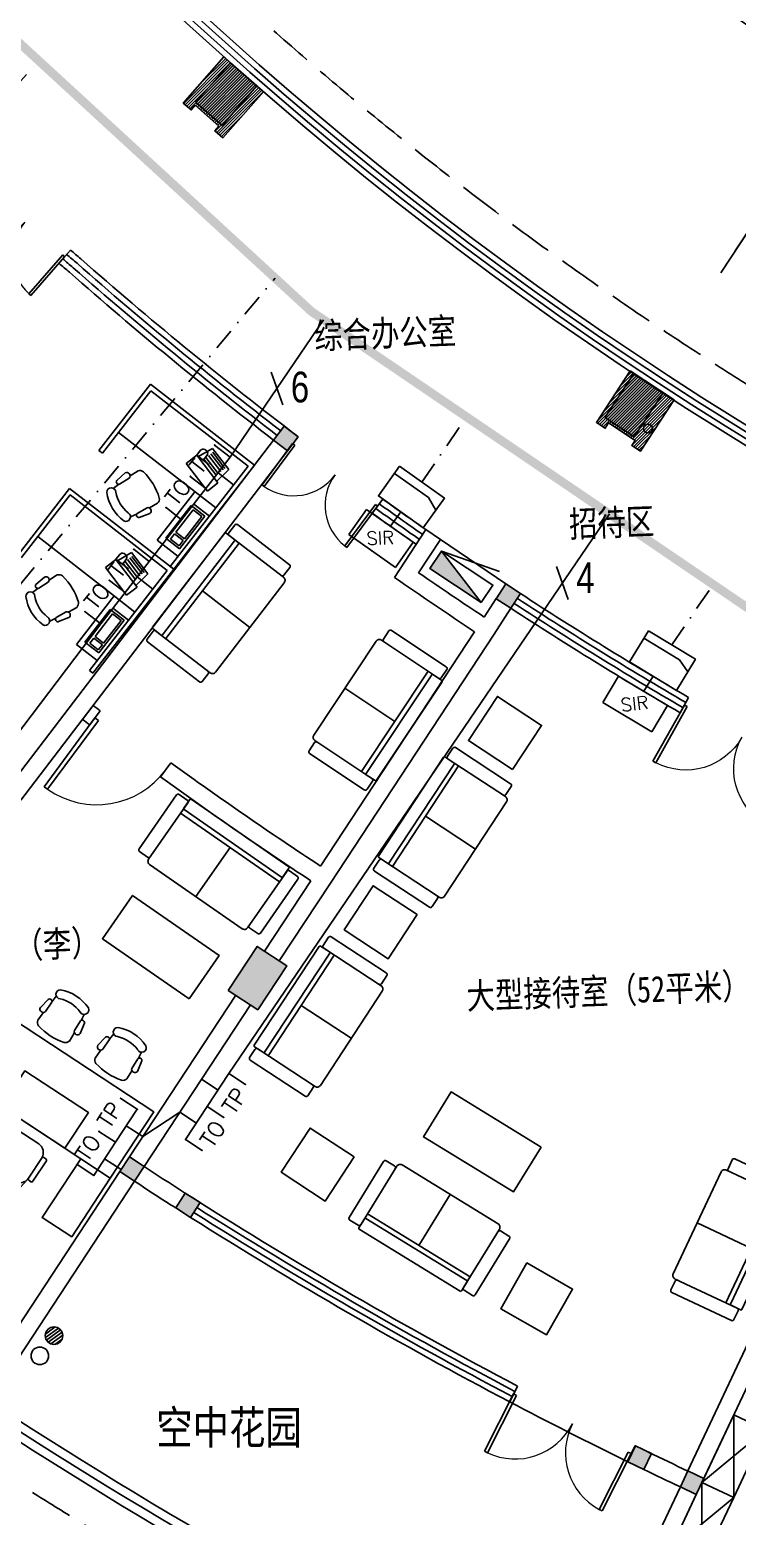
# Model space of a CAD drawing. Extents: x 13680 to 1640314, y -473492 to 65390.
# Drawn here: x 1492072 to 1500121, y -434645 to -417729 of the extents above; entities that cross this region are included whole.
import ezdxf
from ezdxf.enums import TextEntityAlignment as Align

# ---------------------------------------------------------------- set-up
doc = ezdxf.new("R2010")
doc.units = 0
doc.header["$LTSCALE"] = 1000
doc.header["$MEASUREMENT"] = 0
doc.linetypes.add('DASH', pattern=[0.35, 0.25, -0.1])
doc.linetypes.add('DASHDOT', pattern=[1, 0.5, -0.25, 0, -0.25])
for name, color, linetype in [('0-桥架', 120, 'Continuous'), ('001', 93, 'Continuous'), ('AXIS', 1, 'Continuous'), ('COLUMN', 255, 'Continuous'), ('DIM-照明', 3, 'Continuous'), ('EQUIP-通讯', 6, 'Continuous'), ('HATCH', 8, 'Continuous'), ('LINE', 123, 'Continuous'), ('PUB_HATCH', 8, 'Continuous'), ('PUB_TEXT', 7, 'Continuous'), ('S-提资20140812', 6, 'Continuous'), ('S-消防器材提资', 2, 'Continuous'), ('TEL_TEXT', 7, 'Continuous'), ('VPIPE-雨水', 4, 'DASH'), ('WALL', 255, 'Continuous'), ('WINDOW', 2, 'Continuous'), ('WIRE-照明', 120, 'Continuous'), ('装修家具', 8, 'Continuous')]:
    doc.layers.add(name, color=color, linetype=linetype)
doc.styles.add('_HZTXT', font='txt.shx', dxfattribs={"width": 0.8, "bigfont": 'HZTXT.shx'})
doc.styles.add('_TCH_DIM_T3', font='SIMPLEX', dxfattribs={"width": 0.705882, "bigfont": 'GBCBIG'})
doc.styles.add('_TEL_DIM', font='SIMPLEX', dxfattribs={"width": 0.8, "height": 3.5, "bigfont": 'HZTXT'})
doc.styles.get("Standard").update_dxf_attribs({"font": 'haiwenrs.shx', "bigfont": 'hztxt.shx'})
doc.styles.add('宋体', font='', dxfattribs={"width": 0.8})
doc.styles.get('宋体').set_extended_font_data('SimSun')
doc.linetypes.add('FENCELINE1', pattern='A,0.25,-0.1,[133,ltypeshp.shx,S=0.1,R=0,X=-0.1,Y=0],-0.1,1', length=1.45)
doc.dimstyles.new('_TCH_ARROW&&100', dxfattribs={"dimtxt": 297.5, "dimasz": 200, "dimexe": 250, "dimexo": 300, "dimgap": 126.25, "dimtad": 1, "dimdec": 0, "dimzin": 0, "dimdsep": 46, "dimtxsty": '_TCH_DIM_T3', "dimcen": 0.09, "dimclrt": 7, "dimazin": 2, "dimtfac": 1, "dimtdec": 0, "dimtix": 1, "dimtmove": 2, "dimatfit": 3, "dimfxl": 1, "dimtolj": 1, "dimtzin": 0, "dimarcsym": 0})

# ---------------------------------------------------------------- blocks, each defined once
blk = doc.blocks.new('xfx-gz')
at = {"layer": 'S-消防器材提资'}
blk.add_hatch(color=8, dxfattribs=at).paths.add_polyline_path([(0, 240), (0, 0), (700, 0)])
at = {"layer": 'S-消防器材提资', "color": 8}
for p, q in [((678, 408), (0, 240)), ((0, 240), (700, 0))]:
    blk.add_line(p, q, dxfattribs=at)
blk.add_lwpolyline([(700, 0), (700, 240), (0, 240), (0, 0)], close=True, dxfattribs=at)
blk = doc.blocks.new('yg')
at = {"layer": 'VPIPE-雨水', "linetype": 'Continuous'}
blk.add_circle((418898, 264434), 50, dxfattribs=at)
blk = doc.blocks.new('*D388')
at = {"layer": 'AXIS', "color": 0, "lineweight": -2, "transparency": 16777216}
for p, q in [((1579164, -403645), (1575914, -403645)), ((1627079, -459746), (1626570, -462956))]:
    blk.add_line(p, q, dxfattribs=at)
blk.add_arc((1635964, -403645), 59800, 180.19165, 260.80826, dxfattribs=at)
at = {"layer": 'AXIS', "color": 0, "transparency": 16777216}
for points in [[(1576131, -403845), (1576198, -403845), (1576164, -403645)], [(1626417, -462645), (1626407, -462710), (1626610, -462709)]]:
    blk.add_solid(points, dxfattribs=at)
at = {"layer": 'Defpoints', "color": 0, "transparency": 16777216}
for p in [(1579464, -403645), (1635964, -403645), (1582682, -430794), (1627126, -459450)]:
    blk.add_point(p, dxfattribs=at)
at = {"layer": 'AXIS', "color": 7, "transparency": 16777216, "insert": (1590701, -442304), "char_height": 297.5, "attachment_point": 5, "rotation": 310.5, "style": '_TCH_DIM_T3'}
blk.add_mtext('\\A1;81°', dxfattribs=at)
blk = doc.blocks.new('*D397')
at = {"layer": 'AXIS', "color": 0, "lineweight": -2, "transparency": 16777216}
for p, q in [((1610041, -433050), (1611661, -431212)), ((1614443, -436409), (1615788, -434361))]:
    blk.add_line(p, q, dxfattribs=at)
blk.add_arc((1635964, -403645), 37000, 228.9097, 236.3903, dxfattribs=at)
at = {"layer": 'AXIS', "color": 0, "transparency": 16777216}
for points in [[(1611624, -431556), (1611668, -431506), (1611496, -431399)], [(1615502, -434432), (1615465, -434488), (1615651, -434570)]]:
    blk.add_solid(points, dxfattribs=at)
at = {"layer": 'Defpoints', "color": 0, "transparency": 16777216}
for p in [(1635964, -403645), (1612830, -432521), (1609843, -433275), (1614278, -436660)]:
    blk.add_point(p, dxfattribs=at)
at = {"layer": 'AXIS', "color": 7, "transparency": 16777216, "insert": (1613684, -432840), "char_height": 297.5, "attachment_point": 5, "rotation": 322.65, "style": '_TCH_DIM_T3'}
blk.add_mtext('\\A1;8.1°', dxfattribs=at)
blk = doc.blocks.new('*D398')
at = {"layer": 'AXIS', "color": 0, "lineweight": -2, "transparency": 16777216}
for p, q in [((1614443, -436409), (1615788, -434361)), ((1619274, -439115), (1620317, -436898))]:
    blk.add_line(p, q, dxfattribs=at)
blk.add_arc((1635964, -403645), 37000, 237.0097, 244.4903, dxfattribs=at)
at = {"layer": 'AXIS', "color": 0, "transparency": 16777216}
for points in [[(1615800, -434707), (1615836, -434652), (1615651, -434570)], [(1620044, -437008), (1620016, -437068), (1620211, -437124)]]:
    blk.add_solid(points, dxfattribs=at)
at = {"layer": 'Defpoints', "color": 0, "transparency": 16777216}
for p in [(1635964, -403645), (1617130, -435493), (1614278, -436660), (1619146, -439386)]:
    blk.add_point(p, dxfattribs=at)
at = {"layer": 'AXIS', "color": 7, "transparency": 16777216, "insert": (1618020, -435688), "char_height": 297.5, "attachment_point": 5, "rotation": 330.75, "style": '_TCH_DIM_T3'}
blk.add_mtext('\\A1;8.1°', dxfattribs=at)
blk = doc.blocks.new('*D402')
at = {"layer": 'AXIS', "color": 0, "lineweight": -2, "transparency": 16777216}
for p, q in [((1596764, -403645), (1600014, -403645)), ((1629832, -442363), (1630341, -439153))]:
    blk.add_line(p, q, dxfattribs=at)
blk.add_arc((1635964, -403645), 36200, 180.3166, 260.6833, dxfattribs=at)
at = {"layer": 'AXIS', "color": 0, "transparency": 16777216}
for points in [[(1599732, -403845), (1599798, -403845), (1599764, -403645)], [(1630109, -439335), (1630099, -439401), (1630301, -439400)]]:
    blk.add_solid(points, dxfattribs=at)
at = {"layer": 'Defpoints', "color": 0, "transparency": 16777216}
for p in [(1596464, -403645), (1635964, -403645), (1603710, -420080), (1629785, -442659)]:
    blk.add_point(p, dxfattribs=at)
at = {"layer": 'AXIS', "color": 7, "transparency": 16777216, "insert": (1608647, -426977), "char_height": 297.5, "attachment_point": 5, "rotation": 310.5, "style": '_TCH_DIM_T3'}
blk.add_mtext('\\A1;81°', dxfattribs=at)
blk = doc.blocks.new('A$C58E3357E')
at = {"layer": 'WALL'}
h = blk.add_hatch(dxfattribs=at)
h.set_pattern_fill('ANSI31', color=8, scale=15)
h.set_pattern_definition([(45, (0, 0), (-16.83798, 16.83798), [])])
h.paths.add_polyline_path([(-33851, 35032), (-33935, 35626), (-34628, 35527), (-34611, 35409), (-34542, 35419), (-34491, 35062), (-34560, 35052), (-34544, 34933)])
h.paths.add_polyline_path([(-22302, 12080), (-22723, 12508), (-23222, 12016), (-23138, 11931), (-23088, 11980), (-22836, 11724), (-22886, 11674), (-22801, 11589)])
h.paths.add_polyline_path([(-26096, 16456), (-26452, 16939), (-27015, 16523), (-26944, 16426), (-26888, 16468), (-26674, 16179), (-26730, 16137), (-26659, 16040)])
h.paths.add_polyline_path([(-16012, 6927), (-15511, 6598), (-15895, 6013), (-15995, 6079), (-15957, 6137), (-16258, 6335), (-16296, 6276), (-16396, 6342)])
h.paths.add_polyline_path([(-5588, 1946), (-5014, 1770), (-5220, 1101), (-5335, 1136), (-5314, 1203), (-5658, 1309), (-5679, 1242), (-5793, 1277)])
h.paths.add_polyline_path([(-20633, 10502), (-20183, 10105), (-20646, 9580), (-20736, 9659), (-20690, 9712), (-20960, 9950), (-21006, 9897), (-21096, 9976)])
h.paths.add_polyline_path([(-11022, 4089), (-10479, 3834), (-10777, 3200), (-10885, 3252), (-10856, 3315), (-11181, 3468), (-11211, 3405), (-11320, 3456)])
h.paths.add_polyline_path([(-30560, 23957), (-30807, 24504), (-31445, 24216), (-31395, 24107), (-31331, 24136), (-31183, 23807), (-31247, 23779), (-31198, 23669)])
h.paths.add_polyline_path([(-27751, 18834), (-28073, 19341), (-28664, 18966), (-28600, 18865), (-28541, 18902), (-28348, 18598), (-28407, 18561), (-28342, 18459)])
h.paths.add_polyline_path([(-32583, 29330), (-32751, 29906), (-33423, 29711), (-33389, 29595), (-33322, 29615), (-33222, 29269), (-33289, 29250), (-33255, 29135)])
at = {"layer": 'WALL', "color": 2}
for points in [[(-20633, 10502), (-20183, 10105), (-20646, 9580), (-20736, 9659), (-20690, 9712), (-20960, 9950), (-21006, 9897), (-21096, 9976), (-20633, 10502)], [(-16012, 6927), (-15511, 6598), (-15895, 6013), (-15995, 6079), (-15957, 6137), (-16258, 6335), (-16296, 6276), (-16396, 6342), (-16012, 6927)]]:
    blk.add_lwpolyline(points, dxfattribs=at)
blk = doc.blocks.new('A$C0B520725')
at = {"layer": '装修家具', "color": 8}
for p, q in [((574, 2310), (501, 2330)), ((582, 2303), (704, 2260)), ((597, 2354), (724, 2330)), ((832, 2230), (733, 2265)), ((432, 1942), (364, 1976)), ((419, 1893), (529, 1826)), ((442, 1941), (561, 1891)), ((676, 1828), (579, 1868)), ((292, 1581), (219, 1601)), ((300, 1574), (422, 1531)), ((315, 1625), (442, 1601)), ((550, 1500), (451, 1536)), ((1754, 1369), (1641, 1079)), ((1903, 1486), (1892, 1457)), ((1901, 1437), (1901, 1437)), ((2168, 1334), (1901, 1437)), ((2184, 1393), (1923, 1494)), ((2182, 1345), (2193, 1373)), ((150, 1213), (82, 1246)), ((160, 1212), (279, 1162)), ((2113, 896), (2225, 1186)), ((2320, 1247), (2189, 1320)), ((2267, 1208), (2274, 1230)), ((2394, 1208), (2320, 1247)), ((137, 1164), (247, 1097)), ((394, 1098), (297, 1139)), ((1641, 1079), (1641, 1079)), ((1684, 920), (1673, 892)), ((1682, 872), (1943, 771)), ((1701, 930), (1962, 829)), ((1704, 929), (1704, 929)), ((2118, 830), (2128, 849)), ((1963, 779), (1974, 808)), ((1996, 822), (2142, 788)), ((2142, 788), (2223, 765))]:
    blk.add_line(p, q, dxfattribs=at)
for points in [[(1123, 2572), (365, 613), (1204, 289), (1962, 2247)], [(1739, 1672), (1427, 864), (974, 1039), (1287, 1847)], [(1349, 662), (1204, 289), (1950, 0), (2095, 373)]]:
    blk.add_lwpolyline(points, close=True, dxfattribs=at)
for centre, radius, start, end in [((450, 2320), 51.9, 309.1666, 127.5841), ((771, 2022), 489, 136.1102, 181.5881), ((778, 2019), 394, 138.5626, 179.1358), ((598, 2326), 27.9, 91.0726, 236.5665), ((708, 2297), 36.8, 262.856, 65.3359), ((791, 2173), 70.3, 1.2819, 54.3409), ((158, 2259), 708, 324.6071, 353.0912), ((333, 2018), 51.9, 190.1142, 8.5317), ((438, 1914), 27.9, 81.1318, 226.6257), ((540, 1861), 36.8, 252.3624, 54.8424), ((684, 1898), 70.3, 263.3575, 316.4165), ((489, 1293), 489, 136.1102, 181.5881), ((496, 1290), 394, 138.5626, 179.1358), ((168, 1591), 51.9, 309.1666, 127.5841), ((316, 1597), 27.9, 91.0726, 236.5665), ((426, 1567), 36.8, 262.856, 65.3359), ((-124, 1530), 708, 324.6071, 353.0912), ((509, 1443), 70.3, 1.2819, 54.3409), ((1862, 1327), 117, 70.7594, 158.8492), ((1906, 1451), 15.6, 158.8492, 248.8492), ((1917, 1480), 15.6, 68.8492, 158.8492), ((2179, 1379), 15.6, 338.8492, 68.8492), ((51, 1288), 51.9, 190.1142, 8.5317), ((156, 1184), 27.9, 81.1318, 226.6257), ((1002, 1491), 1296, 330.2968, 347.4015), ((2167, 1350), 15.6, 248.8492, 338.8492), ((2116, 1228), 117, 338.8492, 65.7577), ((2304, 1218), 32.5, 61.5131, 158.7685), ((2383, 1173), 37.3, 71.5424, 170.1312), ((2382, 1168), 41.7, 349.0015, 72.8023), ((258, 1132), 36.8, 252.3624, 54.8424), ((402, 1168), 70.3, 263.3575, 316.4165), ((1750, 1037), 117, 158.8492, 246.9389), ((1081, 1462), 1296, 330.2968, 347.4015), ((1082, 1460), 1374, 338.9144, 347.4015), ((1688, 886), 15.6, 158.8492, 248.8492), ((1699, 915), 15.6, 68.8492, 158.8492), ((2004, 938), 117, 248.8492, 338.8492), ((1083, 1463), 1374, 330.2968, 338.7839), ((1949, 785), 15.6, 248.8492, 338.8492), ((1960, 814), 15.6, 338.8492, 59.8903), ((2146, 818), 30.1, 156.7185, 259.6921), ((2261, 805), 55.7, 165.1521, 226.8927), ((2242, 798), 38.4, 239.9658, 335.7013)]:
    blk.add_arc(centre, radius, start, end, dxfattribs=at)
blk = doc.blocks.new('A$C78CF44EF')
at = {"layer": '装修家具', "color": 8}
for p, q in [((2574, 1083), (1204, 1083)), ((1889, 1083), (1889, 401))]:
    blk.add_line(p, q, dxfattribs=at)
at = {"layer": '装修家具', "color": 4}
blk.add_line((2563, 1138), (1215, 1138), dxfattribs=at)
at = {"layer": '装修家具', "color": 4, "flags": 128}
for points in [[(1204, 478, -0.414214), (1182, 456), (1071, 456, -0.414216), (1049, 478), (1049, 1226, -0.198904), (1056, 1242, -0.198911), (1071, 1248), (1182, 1248, -0.414211), (1204, 1226, -0.414211)], [(1204, 1149), (1204, 1270, -0.198896), (1208, 1278, -0.198912), (1215, 1281), (2563, 1281, -0.414208), (2574, 1270), (2574, 1149)], [(1204, 1226), (1204, 445, 0.414215), (1248, 401), (2530, 401, 0.414214), (2574, 445), (2574, 1226)], [(2574, 1226, -0.414214), (2596, 1248), (2707, 1248, -0.198912), (2723, 1242, -0.198912), (2729, 1226), (2729, 478, -0.414218), (2707, 456), (2596, 456, -0.414216), (2574, 478, -0.414216)]]:
    blk.add_lwpolyline(points, format="xyb", dxfattribs=at)
at = {"layer": '装修家具', "color": 4}
blk.add_lwpolyline([(2489, -599), (1289, -599), (1289, 1), (2489, 1)], close=True, dxfattribs=at)
at = {"layer": '装修家具', "color": 8}
for centre, start, end in [((1215, 1149), 180, 270), ((2563, 1149), 270, 0)]:
    blk.add_arc(centre, 11, start, end, dxfattribs=at)
blk = doc.blocks.new('A$C44F7551D')
at = {"layer": '装修家具', "color": 8}
for p, q in [((0, 400), (850, 0)), ((850, 400), (0, 0))]:
    blk.add_line(p, q, dxfattribs=at)
blk.add_lwpolyline([(0, 400), (0, 0), (850, 0), (850, 400)], close=True, dxfattribs=at)
blk = doc.blocks.new('A$C23553DD4')
at = {"layer": '装修家具', "color": 4}
blk.add_line((-165, -267), (-905, -1394), dxfattribs=at)
at = {"layer": '装修家具', "color": 8}
for p, q in [((-113, -288), (-865, -1433)), ((-489, -861), (81, -1235))]:
    blk.add_line(p, q, dxfattribs=at)
at = {"layer": '装修家具', "color": 4, "flags": 128}
for points in [[(-232, -210, -0.414214), (-239, -179), (-178, -86, -0.198912), (-164, -77, -0.198912), (-147, -80), (478, -491, -0.414218), (484, -521), (423, -614, -0.414216), (393, -620, -0.414216)], [(-920, -1397), (-1021, -1331, -0.198896), (-1026, -1324, -0.198912), (-1024, -1315), (-284, -189, -0.414208), (-269, -186), (-168, -252)], [(-984, -1355), (-332, -1784, 0.414215), (-271, -1771), (433, -699, 0.414214), (420, -638), (-232, -210)], [(-359, -1765, -0.414214), (-353, -1796), (-414, -1889, -0.414216), (-444, -1895), (-1070, -1484, -0.198904), (-1079, -1470, -0.198911), (-1076, -1454), (-1015, -1361, -0.414211), (-984, -1355, -0.414211)]]:
    blk.add_lwpolyline(points, format="xyb", dxfattribs=at)
at = {"layer": '装修家具', "color": 8}
for centre, start, end in [((-174, -261), 326.7, 56.7), ((-914, -1388), 236.7, 326.7)]:
    blk.add_arc(centre, 11, start, end, dxfattribs=at)
blk = doc.blocks.new('A$C3ECB1412')
at = {"layer": '装修家具', "color": 8}
for p, q in [((0, 1500), (0, 0)), ((0, 1500), (0, 0)), ((1500, 1500), (0, 1500)), ((0, 1500), (50, 1500)), ((50, 1444), (50, 844)), ((50, 1444), (1450, 1444)), ((201, 1278), (496, 1355)), ((496, 1355), (567, 1176)), ((1450, 1444), (1450, 844)), ((1500, 1500), (1500, 544)), ((201, 1278), (227, 1087)), ((244, 1263), (466, 1322)), ((250, 1237), (473, 1295)), ((259, 1205), (482, 1263)), ((268, 1171), (491, 1229)), ((276, 1140), (499, 1199)), ((205, 1083), (588, 1184)), ((243, 937), (205, 1083)), ((626, 1037), (243, 937)), ((588, 1184), (626, 1037)), ((50, 844), (50, 0)), ((50, 844), (50, 0)), ((390, 844), (50, 844)), ((90, 695), (90, 223)), ((289, 695), (90, 695)), ((289, 223), (289, 695)), ((350, 144), (350, 844)), ((390, 844), (1450, 844)), ((1450, 844), (1450, 544)), ((115, 670), (115, 347)), ((239, 670), (115, 670)), ((239, 347), (239, 670)), ((1008, 635), (1043, 536)), ((1132, 400), (1108, 527)), ((1450, 544), (1500, 544)), ((115, 347), (239, 347)), ((605, 480), (646, 383)), ((719, 246), (669, 365)), ((1081, 386), (1038, 507)), ((1088, 377), (1108, 304)), ((90, 223), (289, 223)), ((239, 323), (115, 323)), ((115, 323), (115, 248)), ((115, 248), (239, 248)), ((239, 248), (239, 323)), ((671, 223), (604, 333)), ((719, 236), (753, 168)), ((0, 0), (50, 0)), ((50, 144), (350, 144))]:
    blk.add_line(p, q, dxfattribs=at)
for centre, radius, start, end in [((675, 488), 70.3, 133.4994, 186.5584), ((1036, -39), 708, 96.8246, 125.3087), ((950, 594), 70.3, 35.575, 88.634), ((1074, 512), 36.8, 24.5799, 187.0599), ((639, 344), 36.8, 35.0735, 197.5535), ((1104, 401), 27.9, 213.3494, 358.8432), ((691, 242), 27.9, 223.2902, 8.784), ((795, 137), 51.9, 81.3842, 259.8017), ((800, 575), 489, 268.3277, 313.8056), ((797, 582), 394, 270.7801, 311.3533), ((1098, 254), 51.9, 322.3317, 140.7492)]:
    blk.add_arc(centre, radius, start, end, dxfattribs=at)
blk = doc.blocks.new('_FZHK')
blk.add_lwpolyline([(-0.5, -0.5), (0.5, -0.5), (0.5, 0.5), (-0.5, 0.5)], close=True)
blk = doc.blocks.new('$DorLib2D$00000002')
for p, q in [((-0.5, 0), (-0.5, 0.4875)), ((-0.475, 0.4875), (-0.5, 0.4875)), ((-0.475, 0), (-0.475, 0.4875)), ((0.475, 0), (0.475, 0.4875)), ((0.475, 0.4875), (0.5, 0.4875)), ((0.5, 0), (0.5, 0.4875)), ((-0.5, 0), (-0.475, 0)), ((0.5, 0), (0.475, 0))]:
    blk.add_line(p, q)
at = {"lineweight": 13}
for centre, start, end in [((-0.4875, 0), 0, 88.53072), ((0.4875, 0), 91.46928, 180)]:
    blk.add_arc(centre, 0.4875, start, end, dxfattribs=at)
blk = doc.blocks.new('$DorLib2D$00000001')
for p, q in [((0.45, 0.975), (0.5, 0.975)), ((0.45, 0), (0.45, 0.975)), ((0.5, 0), (0.5, 0.975)), ((0.5, 0), (0.45, 0))]:
    blk.add_line(p, q)
at = {"lineweight": 13}
blk.add_arc((0.475, 0), 0.975, 91.4693, 180, dxfattribs=at)
blk = doc.blocks.new('$equip$00001847')
for p, q in [((-0.5, 0.499), (-0.5, 0.999)), ((0.5, 0.999), (0.5, 0.499)), ((0.5, 0.499), (-0.5, 0.499)), ((0, 0.5), (0, 0))]:
    blk.add_line(p, q)
for p in [(-0.5, 0.999), (0.5, 0.999), (-0.5, 0.499), (0.5, 0.499), (0, 0)]:
    blk.add_point(p)
at = {"color": 7, "style": '_TEL_DIM'}
blk.add_attdef('$TEXT$', text='', height=0.4, dxfattribs=at).set_placement((0, 0.999), align=Align.MIDDLE_CENTER)
at = {"color": 7, "style": '_TEL_DIM', "flags": 1}
blk.add_attdef('A', text='', height=0.00002, dxfattribs=at).set_placement((0, 0), align=Align.MIDDLE_CENTER)
blk = doc.blocks.new('$equip$00001867')
for p, q in [((-0.5, 0.499), (-0.5, 0.999)), ((0.5, 0.999), (0.5, 0.499)), ((0.5, 0.499), (-0.5, 0.499)), ((0, 0.5), (0, 0))]:
    blk.add_line(p, q)
for p in [(-0.5, 0.999), (0.5, 0.999), (-0.5, 0.499), (0.5, 0.499), (0, 0)]:
    blk.add_point(p)
at = {"color": 7, "style": '_TEL_DIM'}
blk.add_attdef('$TEXT$', text='', height=0.4, dxfattribs=at).set_placement((0, 0.999), align=Align.MIDDLE_CENTER)
at = {"color": 7, "style": '_TEL_DIM', "flags": 1}
blk.add_attdef('A', text='', height=0.00002, dxfattribs=at).set_placement((0, 0), align=Align.MIDDLE_CENTER)
blk = doc.blocks.new('$equip$00001876')
at = {"color": 0, "linetype": 'Continuous'}
blk.add_lwpolyline([(-0.625, 0.415), (0.625, 0.415), (0.625, -0.415), (-0.625, -0.415)], close=True, dxfattribs=at)
blk.add_lwpolyline([(0.625, 0.075), (0.325, 0.215), (-0.625, 0.215)], dxfattribs=at)
for p in [(0, 0.415), (-0.625, 0), (0.625, 0), (0, -0.415)]:
    blk.add_point(p)
at = {"layer": 'TEL_TEXT', "style": '_TEL_DIM', "flags": 1}
blk.add_attdef('A', text='', height=0.00002, dxfattribs=at).set_placement((0, 0), align=Align.MIDDLE_CENTER)
blk = doc.blocks.new('$equip$00001889')
for p, q in [((-0.65, 0.35), (-0.65, -0.35)), ((0.65, 0.35), (-0.65, 0.35)), ((0.65, 0.35), (0.65, -0.35)), ((-0.65, -0.35), (0.65, -0.35))]:
    blk.add_line(p, q)
for p in [(0, 0.35), (-0.65, 0), (0.65, 0), (0, -0.35)]:
    blk.add_point(p)
at = {"color": 7, "style": '_TEL_DIM'}
blk.add_attdef('$TEXT$', text='', height=0.3, dxfattribs=at).set_placement((-0.02, -0.003), align=Align.MIDDLE_CENTER)
at = {"color": 7, "style": '_TEL_DIM', "flags": 1}
blk.add_attdef('A', text='', height=0.00002, dxfattribs=at).set_placement((0, 0), align=Align.MIDDLE_CENTER)
blk = doc.blocks.new('$TelecSys$00000095')
blk.add_line((0.4, 0.4), (-0.4, -0.4))
at = {"width": 0.8}
blk.add_attdef('N', text='', height=1, dxfattribs=at).set_placement((-0.017, 1.056), align=Align.MIDDLE)
blk = doc.blocks.new('5FX')
at = {"layer": '001'}
h = blk.add_hatch(dxfattribs=at)
h.set_pattern_fill('ANSI31', color=256, scale=20, style=0)
h.set_pattern_definition([(35.9999999, (3419311.465, -1340172.793), (18.6621817, -25.6862896), [])])
edge = h.paths.add_edge_path()
edge.add_arc((1606692.1, -448751.9), 100, 0, 360)
at = {"layer": 'PUB_HATCH', "linetype": 'ByBlock'}
for points in [[(1609000.7, -434532.1), (1608700.6, -434267.6), (1608303.8, -434717.7), (1608603.9, -434982.2)], [(1613621.6, -438023.2), (1613287.3, -437803.6), (1612957.9, -438305.1), (1613292.2, -438524.7)], [(1609471.2, -438524.5), (1609312.2, -438403.2), (1609190.9, -438562.2), (1609349.9, -438683.5)], [(1612000.8, -440308.6), (1611833.6, -440198.8), (1611723.8, -440365.9), (1611891, -440475.7)], [(1609339.3, -444542.5), (1609004.9, -444322.9), (1608675.5, -444824.4), (1609009.9, -445044)], [(1607718.4, -446827.9), (1607551.3, -446718.1), (1607441.5, -446885.2), (1607608.6, -446995)], [(1608354.2, -447238), (1608185.5, -447130.7), (1608078.1, -447299.4), (1608246.8, -447406.8)], [(1613488.2, -450094.1), (1613308.3, -450006.7), (1613220.9, -450186.6), (1613400.8, -450274)], [(1614084.7, -450377), (1613903.7, -450291.8), (1613818.6, -450472.8), (1613999.5, -450557.9)]]:
    blk.add_hatch(color=256, dxfattribs=at).paths.add_polyline_path(points)
at = {"layer": '001'}
for centre in [(1606692.1, -448751.9), (1606530.6, -448981.4)]:
    blk.add_circle(centre, 100, dxfattribs=at)
at = {"layer": 'AXIS'}
blk.add_line((1614278, -436659.7), (1616474.1, -433316.5), dxfattribs=at)
at = {"layer": 'LINE', "linetype": 'DASH', "ltscale": 2}
for radius, start, end in [(55400, 179.17262, 261.82632), (40400, 178.86539, 262.13356)]:
    blk.add_arc((1635964.4, -403645.3), radius, start, end, dxfattribs=at)
at = {"layer": 'LINE', "linetype": 'ByBlock', "ltscale": 2}
blk.add_arc((1635966.1, -403647.3), 54800, 236.90654, 244.58845, dxfattribs=at)
at = {"layer": 'WALL', "linetype": 'ByBlock'}
for p, q in [((1609191, -438562.3), (1606157.5, -442536.9)), ((1609350, -438683.6), (1606316.5, -442658.3))]:
    blk.add_line(p, q, dxfattribs=at)
at = {"layer": 'WALL'}
for p, q in [((1610566.3, -440124.6), (1610923.7, -439580.5)), ((1610923.7, -439580.5), (1611088.1, -439694.4)), ((1610840.6, -440071.3), (1611088.1, -439694.4)), ((1611833.6, -440198.8), (1611833.7, -440198.7)), ((1611833.7, -440198.7), (1612000.9, -440308.5)), ((1611586.6, -440574.8), (1611723.8, -440365.9)), ((1612000.8, -440308.6), (1612000.9, -440308.5)), ((1611698.8, -440768.3), (1611891, -440475.7)), ((1609724.7, -443409.3), (1611476.8, -440742)), ((1609836.9, -443602.8), (1611698.8, -440768.3)), ((1607138.5, -441580.5), (1607017.9, -441740)), ((1607099.2, -441801.4), (1607217.9, -441640.4)), ((1608022.6, -442234.1), (1607903.9, -442395)), ((1609088.5, -444377.8), (1609614.9, -443576.4)), ((1609255.7, -444487.6), (1609836.9, -443602.8)), ((1607551.3, -446718.1), (1608759.1, -444879.3)), ((1607718.4, -446827.9), (1608926.3, -444989.1)), ((1606123.8, -448891.2), (1607441.5, -446885.2)), ((1606291, -449001), (1607608.3, -446995.6)), ((1613903.7, -450291.8), (1614840.4, -448301.2)), ((1614084.7, -450377), (1615021.4, -448386.4)), ((1613310.8, -450230.3), (1613310.8, -450230.3)), ((1612796.7, -452644.4), (1613818.2, -450473.6)), ((1612977.7, -452729.5), (1613999.5, -450557.9))]:
    blk.add_line(p, q, dxfattribs=at)
at = {"layer": 'WALL', "color": 8, "linetype": 'ByBlock'}
blk.add_line((1611088.1, -439694.4), (1611833.6, -440198.8), dxfattribs=at)
at = {"layer": 'WALL'}
for centre, radius, start, end in [((1635964.4, -403645.3), 44450, 235.15302, 236.5711), ((1635964.4, -403645.3), 44250, 235.40507, 236.57052), ((1636707.9, -402508.1), 49000, 232.88216, 232.99842), ((1636707.9, -402508.1), 49200, 232.88216, 233.0008), ((1636707.9, -402508.1), 49000, 234.16775, 236.58653), ((1636707.9, -402508.1), 49200, 234.16537, 236.58699), ((1635966.1, -403647.3), 51600, 236.80831, 237.53737), ((1635966.1, -403647.3), 51800, 236.80789, 237.42675), ((1635966.1, -403647.3), 51600, 244.13265, 244.68637), ((1635966.1, -403647.3), 51800, 244.06442, 244.13254), ((1635966.1, -403647.3), 51800, 244.17505, 244.68681)]:
    blk.add_arc(centre, radius, start, end, dxfattribs=at)
at = {"layer": 'WINDOW'}
for p, q in [((1606879.3, -436399), (1606747.8, -436549.7)), ((1609466.4, -438520.9), (1609466.7, -438520.4)), ((1610432.2, -439233), (1610313.4, -439394)), ((1612000.9, -440308.5), (1612000.8, -440308.6)), ((1613814.6, -441663.6), (1613912.4, -441489)), ((1611876.3, -449504.9), (1611966.7, -449326.5)), ((1613304.6, -450004.8), (1613214.1, -450183.2)), ((1613220.8, -450186.4), (1613264.7, -450096.5)), ((1613308.5, -450006.8), (1613308.6, -450006.7))]:
    blk.add_line(p, q, dxfattribs=at)
for centre, radius, start, end in [((1635964.4, -403645.3), 40800, 179.43829, 261.56064), ((1635964.4, -403645.3), 40933, 179.62629, 261.37265), ((1635964.4, -403645.3), 40867, 179.53315, 261.46579), ((1635964.4, -403645.3), 41000, 179.72053, 261.27841), ((1635216.6, -403000.8), 43800, 229.68637, 229.8889), ((1635216.6, -403000.8), 44000, 229.6828, 229.88598), ((1635216.6, -403000.8), 43933.3, 229.68398, 229.88695), ((1635216.6, -403000.8), 43866.7, 229.68517, 229.88792), ((1635959.2, -403640.7), 43866.7, 228.60749, 232.52839), ((1635959.2, -403640.7), 43800, 228.60652, 232.65), ((1635959.2, -403640.7), 44000, 228.60943, 232.52876), ((1635959.2, -403640.7), 43933.3, 228.60847, 232.52857), ((1635959.2, -403640.7), 43800, 232.65, 232.78185), ((1635959.2, -403640.7), 43866.7, 234.35045, 235.14138), ((1635959.2, -403640.7), 43800, 234.35164, 235.13901), ((1635959.2, -403640.7), 44000, 234.34808, 235.1461), ((1635959.2, -403640.7), 43933.3, 234.34926, 235.14375), ((1635964.4, -403645.3), 43933.3, 236.83042, 239.77303), ((1635964.4, -403645.3), 43866.7, 236.83061, 239.77155), ((1635964.4, -403645.3), 43800, 236.83081, 239.77005), ((1635964.4, -403645.3), 44000, 236.83022, 239.77451), ((1635966.1, -403647.3), 51600, 237.53737, 242.28304), ((1635966.1, -403647.3), 51800, 237.64797, 242.28625), ((1635966.1, -403647.3), 51733.3, 237.64812, 242.28518), ((1635966.1, -403647.3), 51666.7, 237.64827, 242.28411), ((1635966.1, -403647.3), 51800, 242.28625, 243.94546), ((1635943.3, -403677.5), 54961.6, 236.8042, 244.70136), ((1635966.1, -403647.3), 51666.7, 243.9476, 243.95352), ((1635966.1, -403647.3), 51600, 243.94867, 243.9536), ((1635966.1, -403647.3), 51800, 243.94546, 243.9536), ((1635966.1, -403647.3), 51733.3, 243.94652, 243.9536)]:
    blk.add_arc(centre, radius, start, end, dxfattribs=at)
at = {"layer": 'WINDOW', "linetype": 'FENCELINE1', "ltscale": 0.5}
blk.add_arc((1635947.6, -403680.8), 54860.8, 236.79877, 244.69568, dxfattribs=at)
at = {"layer": '装修家具', "color": 4}
for points in [[(1611909.3, -442309.9), (1612238.7, -441808.4), (1611737.2, -441479), (1611407.8, -441980.5)], [(1610824.7, -443961.1), (1610495.2, -444462.6), (1609993.8, -444133.2), (1610323.2, -443631.7)], [(1610107.6, -446718.9), (1609778.2, -447220.3), (1609276.7, -446890.9), (1609606.1, -446389.4)], [(1612072.1, -447924.6), (1611774.1, -448445.3), (1612294.9, -448743.3), (1612592.9, -448222.6)]]:
    blk.add_lwpolyline(points, close=True, dxfattribs=at)
at = {"xscale": -1, "rotation": 35.54916108961313}
blk.add_blockref('A$C0B520725', (1608480.6, -446493.6), dxfattribs=at)
at = {"layer": 'COLUMN'}
for p, xscale, yscale, zscale, rotation in [((1608652.2, -434624.9), 399.9999999998973, 600.0000000000102, 600.0000000000102, 318.5999999422652), ((1613289.8, -438164.2), 399.9999999999924, 600.0000000001679, 600.0000000001679, 326.6999999422566), ((1609007.4, -444683.5), 400.0000000000897, 599.9999999999733, 599.9999999999733, 326.6999999422658)]:
    blk.add_blockref('_FZHK', p, dxfattribs=dict(at, xscale=xscale, yscale=yscale, zscale=zscale, rotation=rotation))
at = {"layer": 'COLUMN', "linetype": 'ByBlock'}
for p, xscale, yscale, zscale, rotation in [((1609331.1, -438543.4), 200.0000000000081, 200.0000000000081, 200.0000000000081, 322.6499999429806), ((1611862.3, -440337.3), 200.0000000000289, 200.0000000000289, 200.0000000000289, 326.6999999422727), ((1607579.9, -446856.6), 200.0000000000128, 200.0000000000128, 200.0000000000128, 326.6999999422797), ((1608216.1, -447268.7), 199.9999999999932, 199.9999999999932, 199.9999999999932, 327.5319023322368), ((1613354.6, -450140.3), 200.0000000000918, 200.0000000000918, 200.0000000000918, 334.0763608447035), ((1613951.6, -450424.9), 199.9999999999979, 199.9999999999979, 199.9999999999979, 334.7999999422301)]:
    blk.add_blockref('_FZHK', p, dxfattribs=dict(at, xscale=xscale, yscale=yscale, zscale=zscale, rotation=rotation))
at = {"layer": 'HATCH'}
blk.add_blockref('yg', (1194551.7, -702863.5), dxfattribs=at)
at = {"layer": 'S-提资20140812', "rotation": 326.4961169853028}
blk.add_blockref('xfx-gz', (1610969.8, -440024.4), dxfattribs=at)
at = {"layer": 'WALL', "linetype": 'ByBlock', "xscale": -1}
for p, rotation in [((1607728.2, -441022), 109.1902645569719), ((1610323.2, -443631.7), 113.3999850202749), ((1615105, -446892.4), 301.4999998845265)]:
    blk.add_blockref('A$C23553DD4', p, dxfattribs=dict(at, rotation=rotation))
at = {"layer": 'WALL', "linetype": 'ByBlock', "rotation": 179.6441646503231}
blk.add_blockref('A$C23553DD4', (1610075.3, -442620.1), dxfattribs=at)
at = {"layer": 'WALL', "linetype": 'ByBlock'}
blk.add_blockref('A$C23553DD4', (1609993.8, -444133.2), dxfattribs=at)
at = {"layer": 'WINDOW', "linetype": 'ByBlock'}
blk.add_blockref('A$C58E3357E', (1629259.2, -444701.9), dxfattribs=at)
at = {"layer": 'WINDOW'}
for name, p, xscale, yscale, zscale, rotation in [('$DorLib2D$00000002', (1606361.4, -436079.9), -1200, -1200, -1200, 318.9014683868518), ('$DorLib2D$00000002', (1609890.1, -438957.2), -1200, -1200, -1200, 323.5667453506999), ('$DorLib2D$00000002', (1614517.9, -441942.7), 1500, -1500, 1500, 330.7511944295898), ('$DorLib2D$00000001', (1607560.9, -442017.7), -999.9999999999998, -999.9999999999998, -999.9999999999998, 323.5830846177574), ('$DorLib2D$00000002', (1612590.4, -449754.8), -1500, -1500, -1500, 333.1158540884823)]:
    blk.add_blockref(name, p, dxfattribs=dict(at, xscale=xscale, yscale=yscale, zscale=zscale, rotation=rotation))
at = {"layer": '装修家具', "color": 8, "xscale": -1, "rotation": 322.1731237594392}
for p in [(1608054.9, -440030.4), (1607135, -441215.2)]:
    blk.add_blockref('A$C3ECB1412', p, dxfattribs=at)
at = {"layer": '装修家具', "linetype": 'ByBlock', "rotation": 325.2517889317819}
blk.add_blockref('A$C78CF44EF', (1606526, -443009), dxfattribs=at)
at = {"layer": '装修家具', "linetype": 'ByBlock', "xscale": -1, "rotation": 148.4606634195957}
blk.add_blockref('A$C78CF44EF', (1609798.1, -445814.6), dxfattribs=at)
at = {"layer": '装修家具', "color": 8, "rotation": 64.79999994227667}
for p in [(1614425.3, -450592.5), (1614063.4, -451361.6)]:
    blk.add_blockref('A$C44F7551D', p, dxfattribs=at)
at = {"layer": 'PUB_TEXT', "linetype": 'ByBlock', "style": '宋体', "width": 0.8}
for s, height, p in [('综合办公室', 296.2, (1609657.6, -437525.7)), ('招待区', 296.2, (1612557.1, -439666.5)), ('公司领导（李）', 296.2, (1604957.5, -444511)), ('大型接待室（52平米）', 296.203, (1611391.4, -445037.6))]:
    blk.add_text(s, height=height, rotation=2.1906, dxfattribs=at).set_placement(p)
blk.add_text('空中花园', height=379.75, dxfattribs=at).set_placement((1607854.8, -449986.1))
at = {"layer": 'WALL', "color": 2, "style": '_HZTXT', "width": 0.8, "flags": 8}
blk.add_attdef('北', text='', height=500, rotation=8, dxfattribs=at).set_placement((1578097.3, -399276.5), align=Align.MIDDLE)
at = {"layer": 'AXIS'}
for base, p1, p2, picture, middle in [((1582682.2, -430793.9), (1579464.4, -403645.3), (1627125.8, -459449.7), '*D388', (1590701.2, -442303.7)), ((1603710, -420079.8), (1596464.4, -403645.3), (1629785.2, -442659), '*D402', (1608646.8, -426976.7)), ((1612830.4, -432521.2), (1609842.6, -433274.7), (1614278, -436659.7), '*D397', (1613684, -432839.6)), ((1617129.9, -435492.8), (1614278, -436659.7), (1619146.1, -439386), '*D398', (1618019.8, -435687.7))]:
    dim = blk.add_angular_dim_3p(base=base, center=(1635964.4, -403645.3), p1=p1, p2=p2, dimstyle='_TCH_ARROW&&100', dxfattribs=at)
    dim.commit()
    dim.dimension.update_dxf_attribs({"geometry": picture, "text_midpoint": middle})

msp = doc.modelspace()

# ---------------------------------------------------------------- linework, layer by layer
at = {"layer": '0-桥架', "color": 120, "const_width": 100}
msp.add_lwpolyline([(1478858.151, -392146.884), (1480571.16, -399375.901), (1482992.648, -406232.666), (1489010.113, -415171.942), (1495277, -420935.87), (1501478.447, -425151.137), (1509750.267, -428572.371)], dxfattribs=at)
at = {"layer": 'WIRE-照明', "linetype": 'DASHDOT', "ltscale": 0.5}
for p, q in [((1491527.726, -418792.417), (1492177.908, -418085.5)), ((1491002.457, -425195.548), (1494862.608, -420554.735)), ((1496534.379, -422877.466), (1497039.713, -422134.026)), ((1499378.06, -424729.875), (1499845.964, -424041.5))]:
    msp.add_line(p, q, dxfattribs=at)
at = {"layer": 'WIRE-照明'}
for p, q in [((1494352.027, -422593.958), (1495415.211, -421029.815)), ((1496294.193, -423215.898), (1496177.646, -423379.888)), ((1493800.077, -423304.838), (1493432.11, -423778.759)), ((1494338.262, -429606.506), (1498666.066, -423239.496)), ((1489729.805, -428648.371), (1492880.16, -424489.64)), ((1499163.865, -425085.326), (1499059.911, -425257.575)), ((1493779.991, -430047.393), (1493358.658, -430324.528))]:
    msp.add_line(p, q, dxfattribs=at)

# ---------------------------------------------------------------- block references
msp.add_blockref('5FX', (-114344.346, 16162.546))
at = {"layer": 'DIM-照明'}
ref = msp.add_blockref('$TelecSys$00000095', (1494883.619, -421811.886), dxfattribs=dict(at, xscale=350, yscale=350, zscale=350, rotation=64.6178086271589))
ref.add_attrib('N', '6', dxfattribs={"layer": '0', "color": 7, "height": 350, "width": 0.8}).set_placement((1495146.615, -421795.042), align=Align.MIDDLE)
ref = msp.add_blockref('$TelecSys$00000095', (1498132.374, -424024.658), dxfattribs=dict(at, xscale=350, yscale=350, zscale=350, rotation=64.6178086271589))
ref.add_attrib('N', '4', dxfattribs={"layer": '0', "color": 7, "height": 350, "width": 0.8}).set_placement((1498394.439, -423963.214), align=Align.MIDDLE)
at = {"layer": 'EQUIP-通讯', "xscale": 450, "yscale": 450, "zscale": 450}
for name, p, rotation, values in [('$equip$00001867', (1494391.404, -422909.39), 52.17312375941196, {'$TEXT$': 'TP'}), ('$equip$00001847', (1494115.429, -423264.83), 52.17312375941196, {'$TEXT$': 'TO'}), ('$equip$00001867', (1493471.488, -424094.191), 52.17312375941196, {'$TEXT$': 'TP'}), ('$equip$00001847', (1493195.513, -424449.631), 52.17312375941196, {'$TEXT$': 'TO'}), ('$equip$00001867', (1493358.658, -430324.528), 56.69999994248141, {'$TEXT$': 'TP'}), ('$equip$00001847', (1493111.597, -430700.641), 56.69999994248141, {'$TEXT$': 'TO'})]:
    msp.add_blockref(name, p, dxfattribs=dict(at, rotation=rotation)).add_auto_attribs(values)
at = {"layer": 'EQUIP-通讯'}
for p, xscale, yscale, zscale, rotation in [((1496414.286, -423046.682), 499.9999999999027, 499.9999999999027, 499.9999999999027, 324.6365784909041), ((1499270.962, -424907.6), 499.9999999999026, 499.9999999999026, 499.9999999999026, 328.9267038911969)]:
    msp.add_blockref('$equip$00001876', p, dxfattribs=dict(at, xscale=xscale, yscale=yscale, zscale=zscale, rotation=rotation))
ref = msp.add_blockref('$equip$00001889', (1496067.58, -423516.968), dxfattribs=dict(at, xscale=499.9999999999895, yscale=499.9999999999895, zscale=499.9999999999895, rotation=324.9330852768597))
ref.add_attrib('$TEXT$', 'SIR', dxfattribs={"layer": '0', "color": 7, "height": 150, "rotation": 2.0921697, "style": '_TEL_DIM'}).set_placement((1496058.487, -423512.509), align=Align.MIDDLE_CENTER)
ref = msp.add_blockref('$equip$00001889', (1498960.408, -425402.505), dxfattribs=dict(at, xscale=499.9999999999895, yscale=499.9999999999895, zscale=499.9999999999895, rotation=329.2232106771526))
ref.add_attrib('$TEXT$', 'SIR', dxfattribs={"layer": '0', "color": 7, "height": 150, "rotation": 6.3822951, "style": '_TEL_DIM'}).set_placement((1498951.007, -425398.738), align=Align.MIDDLE_CENTER)
ref = msp.add_blockref('$equip$00001867', (1494027.051, -429671.28), dxfattribs=dict(at, xscale=-450.0000000000001, yscale=450, zscale=450, rotation=236.6999999422575))
ref.add_attrib('$TEXT$', 'TP', dxfattribs={"layer": '0', "color": 7, "height": 180, "rotation": 56.6999999, "style": '_TEL_DIM'}).set_placement((1494402.788, -429918.093), align=Align.MIDDLE_CENTER)
ref = msp.add_blockref('$equip$00001847', (1493779.991, -430047.393), dxfattribs=dict(at, xscale=-450.0000000000001, yscale=450, zscale=450, rotation=236.6999999422575))
ref.add_attrib('$TEXT$', 'TO', dxfattribs={"layer": '0', "color": 7, "height": 180, "rotation": 56.6999999, "style": '_TEL_DIM'}).set_placement((1494155.728, -430294.206), align=Align.MIDDLE_CENTER)

doc.saveas('drawing.dxf')
